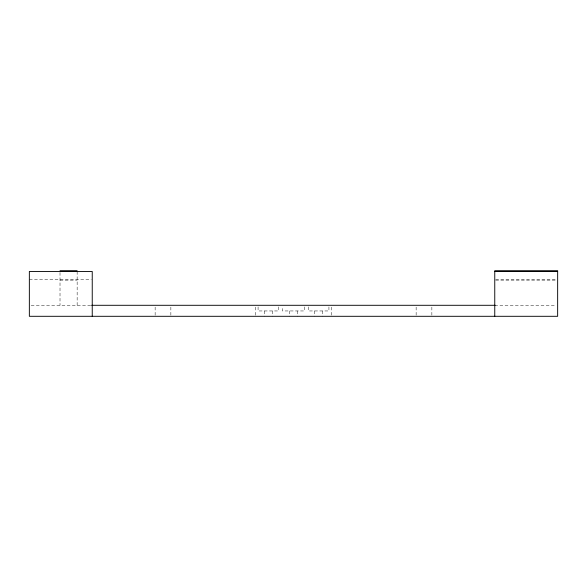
<?xml version="1.0" encoding="UTF-8"?>
<svg xmlns="http://www.w3.org/2000/svg" width="587" height="587" viewBox="0 0 587 587"><rect width="100%" height="100%" fill="white"/><g stroke="black" fill="none" stroke-linecap="round" stroke-linejoin="round"><path stroke-width="0.44" stroke-dasharray="2.94 2.2" d="M29.35 279.346L91.33 279.346M495.67 279.346L555.83 279.346M60.013 280.138L77.146 280.138M495.67 280.138L555.83 280.138M31.155 305.291L92.24 305.291M494.76 305.291L555.83 305.291M431.863 307.126L431.863 316.298M416.139 307.126L416.139 316.298M331.237 307.126L331.237 315.38M328.933 306.913L328.933 310.956L308.38 310.956L308.38 306.913M322.586 310.956L322.586 316.298M314.727 310.956L314.727 316.298M304.565 306.913L304.565 310.956L282.435 310.956L282.435 306.913M297.433 310.956L297.433 316.298M289.567 310.956L289.567 316.298M278.605 306.913L278.605 310.956L258.082 310.956L258.082 306.913M272.265 310.956L272.265 316.298M264.414 310.956L264.414 316.298M255.763 307.126L255.763 315.38M170.861 307.126L170.861 315.38M155.137 307.126L155.137 316.298M77.146 271.561L77.146 305.291M60.013 272.522L60.013 305.291"/><path stroke-width="0.88" d="M60.013 270.702L77.146 270.702M494.76 271.488L557.65 271.488M91.675 305.291L495.325 305.291M494.76 316.298L494.76 270.702L557.65 270.702L557.65 316.298L29.35 316.298L29.35 271.488L92.24 271.488L92.24 316.298"/></g></svg>
